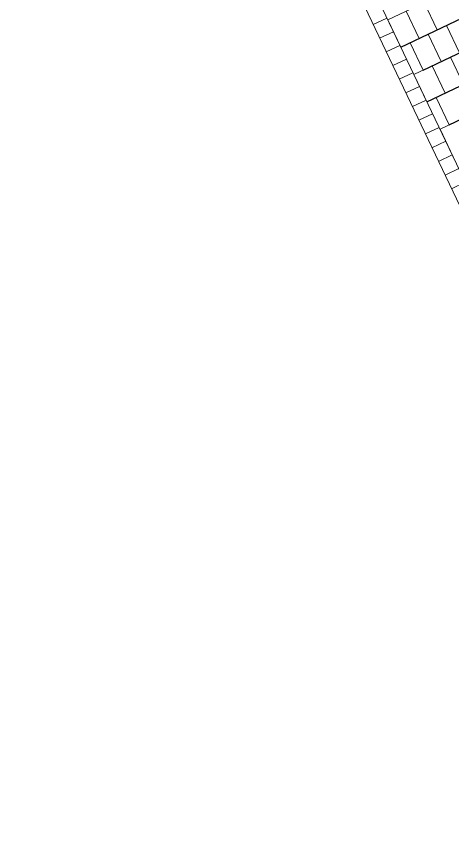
# Model space of a CAD drawing. Header units: metres. Extents: x 679599 to 680028, y 2748524 to 2748840.
# Drawn here: x 679652.87 to 679661.5, y 2748524.82 to 2748541.03 of the extents above; entities that cross this region are included whole.
import ezdxf

# ---------------------------------------------------------------- set-up
doc = ezdxf.new("R2010")
doc.units = ezdxf.units.M
doc.header["$LTSCALE"] = 5
doc.layers.add('00-AUX', color=2, linetype='Continuous', plot=False)
doc.layers.add('02-L-B-Channel', color=140, linetype='Continuous', lineweight=5, plot=False)
doc.layers.add('02-L-B-Curb', color=11, linetype='Continuous', lineweight=5, plot=False)
doc.layers.add('02-L-Joints-Paviment_07_Precast Concrete Blocks 60X40', color=7, linetype='Continuous', lineweight=5, true_color=0x999999)
doc.layers.add('03-TR-Pavement_07_Precast Concrete Blocks 60X40', color=7, linetype='Continuous', lineweight=5, true_color=0x999999)

# ---------------------------------------------------------------- blocks, each defined once
blk = doc.blocks.new('*U19')
at = {"layer": '02-L-B-Channel'}
blk.add_lwpolyline([(0, 0), (0.001, 0.3)], dxfattribs=at)
blk = doc.blocks.new('*U20')
at = {"layer": '02-L-B-Curb', "color": 0, "linetype": 'ByBlock', "lineweight": -2, "transparency": 16777216, "rotation": 295.526997418791}
for p in [(679659.925, 2748540.871), (679660.054, 2748540.6), (679660.184, 2748540.329), (679660.313, 2748540.058), (679660.442, 2748539.788), (679660.572, 2748539.517), (679660.701, 2748539.246), (679660.83, 2748538.976), (679660.959, 2748538.705), (679661.089, 2748538.434), (679661.218, 2748538.163), (679661.347, 2748537.893), (679661.477, 2748537.622)]:
    blk.add_blockref('*U19', p, dxfattribs=at)

msp = doc.modelspace()

# ---------------------------------------------------------------- linework, layer by layer
at = {"layer": '00-AUX'}
for points in [[(679660.472, 2748540.421), (679683.163, 2748551.219)], [(679660.913, 2748539.966), (679683.482, 2748550.706)], [(679660.989, 2748539.338), (679683.801, 2748550.194)], [(679661.43, 2748538.883), (679684.121, 2748549.681)]]:
    msp.add_lwpolyline(points, dxfattribs=at)
at = {"layer": '02-L-B-Channel'}
for points in [[(679599.951, 2748667.152), (679667.864, 2748524.936)], [(679667.589, 2748524.823), (679599.68, 2748667.024)]]:
    msp.add_lwpolyline(points, dxfattribs=at)
at = {"layer": '02-L-Joints-Paviment_07_Precast Concrete Blocks 60X40'}
for points in [[(679661.195, 2748540.765), (679660.937, 2748541.307)], [(679660.833, 2748540.593), (679660.576, 2748541.135)], [(679660.472, 2748540.421), (679660.214, 2748540.963)], [(679661.635, 2748540.31), (679661.378, 2748540.852)], [(679661.274, 2748540.138), (679661.016, 2748540.68)], [(679660.913, 2748539.966), (679660.655, 2748540.508)], [(679661.712, 2748539.682), (679661.454, 2748540.224)], [(679661.351, 2748539.51), (679661.093, 2748540.052)], [(679660.989, 2748539.338), (679660.732, 2748539.88)], [(679661.43, 2748538.883), (679661.172, 2748539.425)], [(679661.507, 2748538.255), (679661.249, 2748538.797)]]:
    msp.add_lwpolyline(points, dxfattribs=at)
at = {"layer": '03-TR-Pavement_07_Precast Concrete Blocks 60X40'}
for p, q in [((679660.214, 2748540.962), (679682.844, 2748551.731)), ((679660.472, 2748540.421), (679683.163, 2748551.219)), ((679660.731, 2748539.88), (679683.482, 2748550.706)), ((679660.989, 2748539.338), (679683.801, 2748550.194)), ((679661.248, 2748538.797), (679684.121, 2748549.681))]:
    msp.add_line(p, q, dxfattribs=at)

# ---------------------------------------------------------------- block references
at = {"layer": '02-L-B-Curb', "color": 2}
msp.add_blockref('*U20', (0, 0), dxfattribs=at)

doc.saveas('drawing.dxf')
